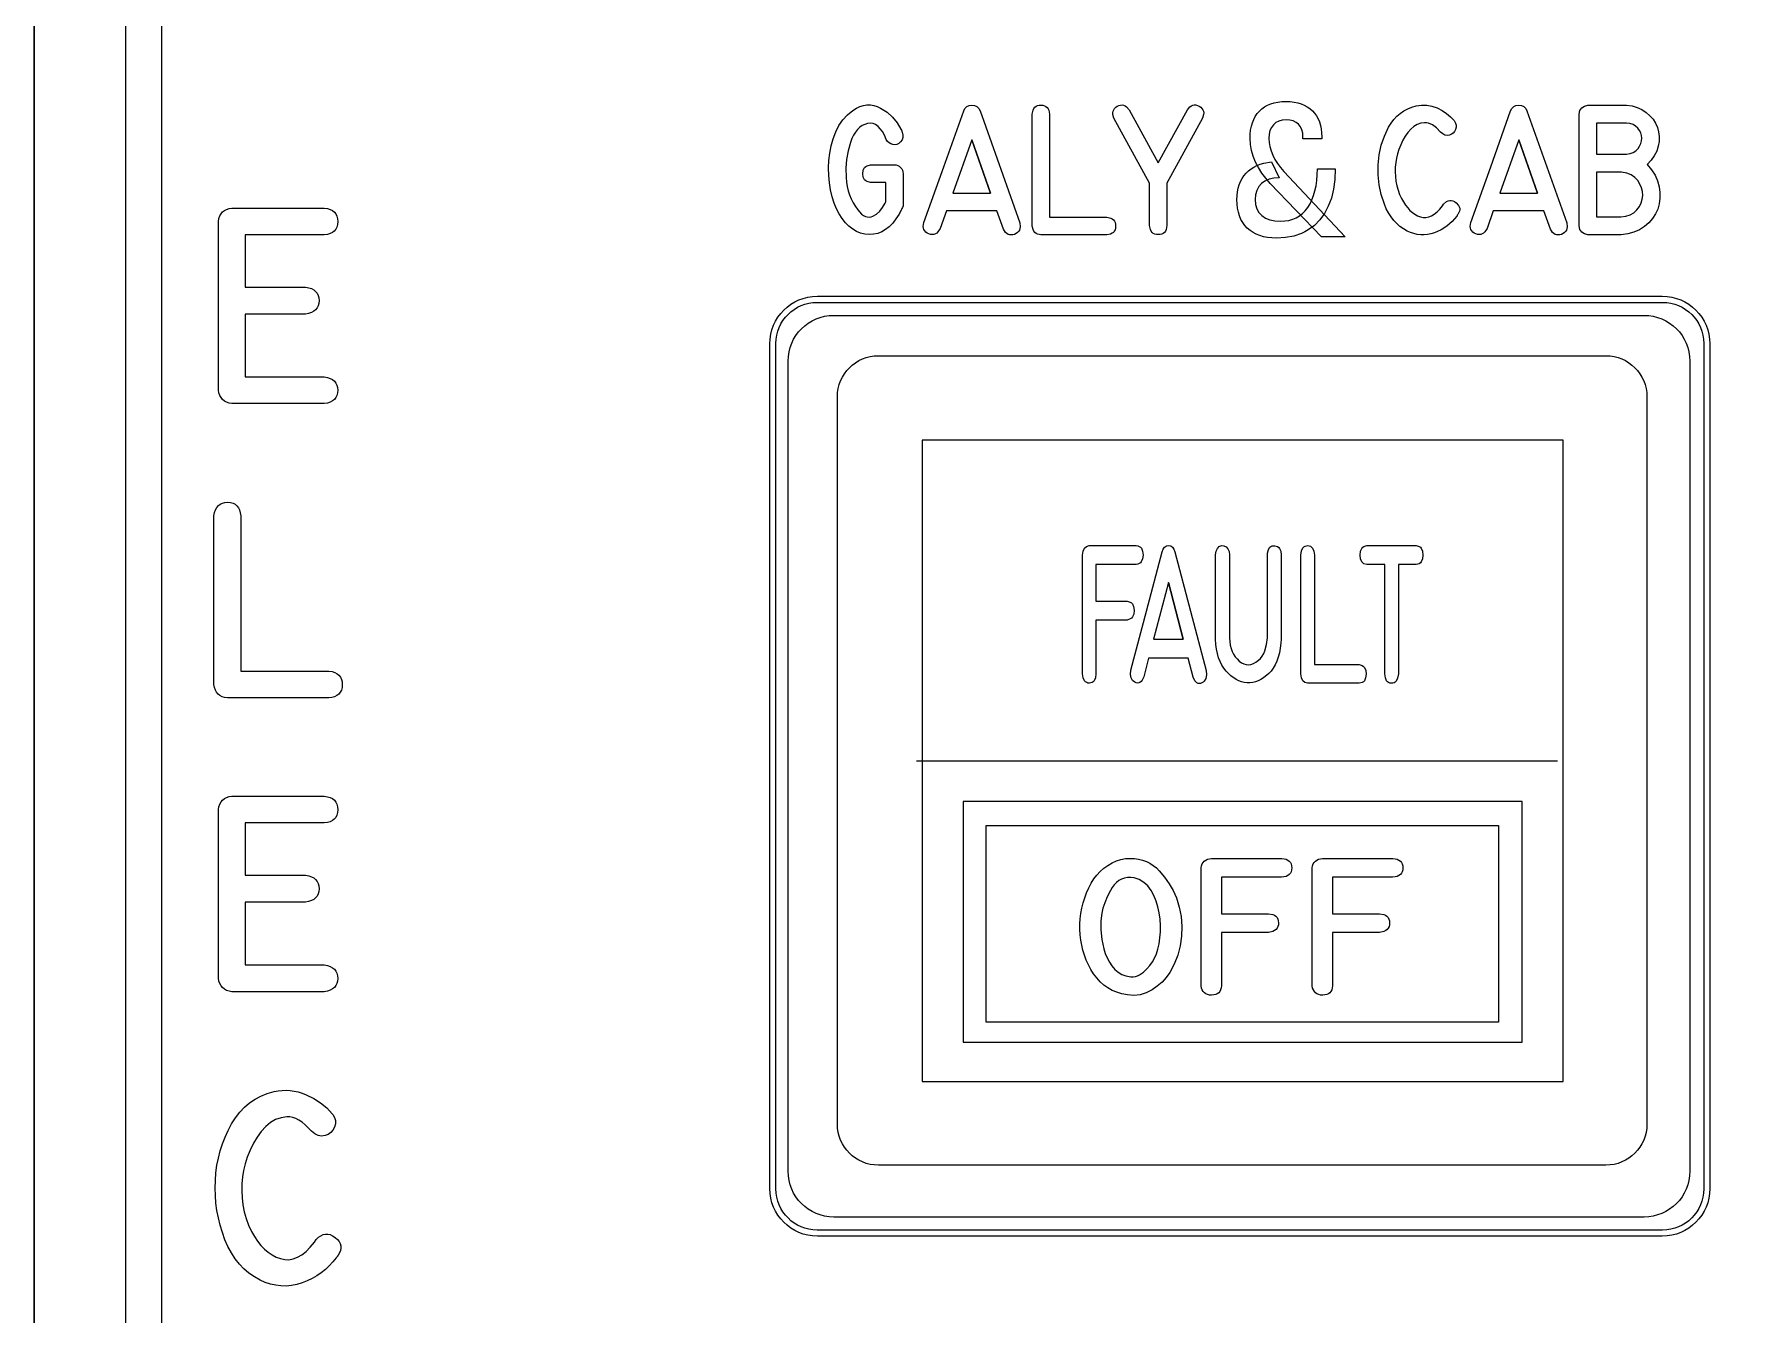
# Model space of a CAD drawing. Extents: x 361 to 684, y 82 to 686.
# Drawn here: x 361.5 to 403.97, y 371.18 to 403.15 of the extents above; entities that cross this region are included whole.
import ezdxf

# ---------------------------------------------------------------- set-up
doc = ezdxf.new("R2010")
doc.units = 0
for name, color, linetype in [('_BACKPANEL', 5, 'CONTINUOUS'), ('_ENGRAVING', 105, 'CONTINUOUS'), ('_LABELS', 30, 'CONTINUOUS'), ('_TOPLAYER', 1, 'CONTINUOUS')]:
    doc.layers.add(name, color=color, linetype=linetype)

msp = doc.modelspace()

# ---------------------------------------------------------------- linework, layer by layer
at = {"layer": '_BACKPANEL'}
for points in [[(683.839, 436.825), (683.839, 431.985), (683.839, 422.306), (683.839, 412.626), (683.839, 340.03), (683.839, 330.35), (361.5, 330.35), (361.5, 340.03), (361.5, 412.626), (361.5, 422.306), (361.5, 431.985), (361.5, 436.825)], [(381.041, 396.45), (402.137, 396.45), (402.242, 396.445), (402.344, 396.43), (402.443, 396.404), (402.537, 396.37), (402.627, 396.327), (402.712, 396.275), (402.791, 396.216), (402.864, 396.15), (402.93, 396.077), (402.989, 395.998), (403.04, 395.913), (403.083, 395.824), (403.118, 395.729), (403.143, 395.631), (403.158, 395.528), (403.164, 395.423), (403.164, 374.328), (403.158, 374.223), (403.143, 374.12), (403.118, 374.022), (403.083, 373.927), (403.04, 373.837), (402.989, 373.753), (402.93, 373.674), (402.864, 373.601), (402.791, 373.534), (402.712, 373.475), (402.627, 373.424), (402.537, 373.381), (402.443, 373.346), (402.344, 373.321), (402.242, 373.306), (402.137, 373.3), (381.041, 373.3), (380.936, 373.306), (380.833, 373.321), (380.735, 373.346), (380.64, 373.381), (380.551, 373.424), (380.466, 373.475), (380.387, 373.534), (380.314, 373.601), (380.248, 373.674), (380.189, 373.753), (380.137, 373.837), (380.094, 373.927), (380.06, 374.022), (380.035, 374.12), (380.019, 374.223), (380.014, 374.328), (380.014, 395.423), (380.019, 395.528), (380.035, 395.631), (380.06, 395.729), (380.094, 395.824), (380.137, 395.913), (380.189, 395.998), (380.248, 396.077), (380.314, 396.15), (380.387, 396.216), (380.466, 396.275), (380.551, 396.327), (380.64, 396.37), (380.735, 396.404), (380.833, 396.43), (380.936, 396.445)]]:
    msp.add_lwpolyline(points, close=True, dxfattribs=at)
at = {"layer": '_ENGRAVING'}
msp.add_lwpolyline([(364.687, 351.671), (364.687, 415.528), (364.687, 415.529), (364.677, 415.594), (364.651, 415.654), (364.61, 415.708), (364.555, 415.756), (364.489, 415.795), (364.412, 415.825), (364.328, 415.843), (364.237, 415.85), (364.236, 415.85), (364.146, 415.844), (364.061, 415.825), (363.985, 415.795), (363.918, 415.756), (363.863, 415.709), (363.822, 415.654), (363.795, 415.594), (363.786, 415.529), (363.786, 415.528), (363.786, 351.671)], dxfattribs=at)
for points in [[(382.383, 399.44), (382.369, 399.442), (382.287, 399.465), (382.254, 399.484), (382.227, 399.509), (382.207, 399.539), (382.192, 399.574), (382.18, 399.661), (382.192, 399.749), (382.207, 399.784), (382.227, 399.814), (382.254, 399.839), (382.287, 399.858), (382.369, 399.881), (382.383, 399.884), (382.397, 399.884), (382.969, 399.884), (383.012, 399.88), (383.052, 399.868), (383.089, 399.847), (383.123, 399.819), (383.151, 399.784), (383.171, 399.747), (383.183, 399.706), (383.187, 399.661), (383.187, 398.861), (383.169, 398.82), (383.158, 398.794), (383.147, 398.771), (383.135, 398.747), (383.122, 398.723), (383.111, 398.699), (383.099, 398.676), (383.085, 398.652), (383.008, 398.53), (382.926, 398.425), (382.839, 398.336), (382.748, 398.264), (382.652, 398.209), (382.552, 398.17), (382.448, 398.148), (382.338, 398.143), (382.229, 398.153), (382.124, 398.179), (382.024, 398.221), (381.928, 398.277), (381.836, 398.349), (381.749, 398.436), (381.666, 398.539), (381.588, 398.657), (381.521, 398.784), (381.463, 398.926), (381.414, 399.083), (381.375, 399.255), (381.346, 399.435), (381.329, 399.618), (381.325, 399.803), (381.333, 399.989), (381.354, 400.175), (381.389, 400.355), (381.439, 400.532), (381.504, 400.703), (381.584, 400.864), (381.683, 401.007), (381.799, 401.133), (381.932, 401.241), (382.021, 401.296), (382.109, 401.337), (382.197, 401.365), (382.284, 401.379), (382.371, 401.379), (382.456, 401.366), (382.542, 401.339), (382.626, 401.299), (382.785, 401.195), (382.922, 401.072), (383.037, 400.93), (383.132, 400.769), (383.144, 400.744), (383.153, 400.721), (383.166, 400.698), (383.183, 400.626), (383.182, 400.561), (383.163, 400.504), (383.125, 400.453), (383.079, 400.415), (383.032, 400.391), (382.982, 400.381), (382.93, 400.386), (382.88, 400.402), (382.837, 400.429), (382.799, 400.466), (382.767, 400.513), (382.721, 400.619), (382.67, 400.71), (382.617, 400.784), (382.56, 400.842), (382.5, 400.884), (382.437, 400.909), (382.37, 400.919), (382.3, 400.913), (382.231, 400.892), (382.166, 400.861), (382.106, 400.818), (382.05, 400.764), (381.999, 400.699), (381.952, 400.622), (381.91, 400.535), (381.872, 400.435), (381.813, 400.229), (381.775, 400.016), (381.758, 399.795), (381.762, 399.566), (381.773, 399.451), (381.792, 399.341), (381.818, 399.234), (381.851, 399.131), (381.892, 399.031), (381.94, 398.935), (381.996, 398.843), (382.059, 398.755), (382.152, 398.654), (382.199, 398.62), (382.245, 398.595), (382.292, 398.581), (382.339, 398.577), (382.387, 398.583), (382.434, 398.6), (382.525, 398.653), (382.605, 398.724), (382.675, 398.815), (382.735, 398.924), (382.752, 398.959), (382.752, 399.44)], [(383.703, 398.442), (384.2, 399.834), (384.698, 401.227), (384.73, 401.29), (384.774, 401.335), (384.831, 401.363), (384.901, 401.372), (384.971, 401.364), (385.028, 401.337), (385.073, 401.291), (385.106, 401.227), (386.099, 398.434), (386.108, 398.333), (386.102, 398.289), (386.089, 398.251), (386.069, 398.217), (386.041, 398.189), (386.007, 398.165), (385.966, 398.147), (385.922, 398.135), (385.881, 398.131), (385.842, 398.135), (385.806, 398.147), (385.773, 398.168), (385.742, 398.197), (385.688, 398.279), (385.529, 398.731), (384.266, 398.731), (384.111, 398.29), (384.056, 398.208), (384.025, 398.179), (383.991, 398.158), (383.954, 398.146), (383.915, 398.142), (383.873, 398.147), (383.829, 398.16), (383.787, 398.179), (383.752, 398.203), (383.725, 398.232), (383.706, 398.265), (383.694, 398.302), (383.69, 398.344)], [(386.624, 398.136), (386.539, 398.154), (386.504, 398.172), (386.474, 398.197), (386.449, 398.227), (386.429, 398.264), (386.404, 398.355), (386.404, 401.148), (386.43, 401.247), (386.451, 401.286), (386.477, 401.318), (386.508, 401.342), (386.543, 401.359), (386.584, 401.369), (386.63, 401.371), (386.676, 401.367), (386.716, 401.356), (386.751, 401.338), (386.78, 401.314), (386.803, 401.282), (386.821, 401.244), (386.841, 401.148), (386.841, 398.576), (388.271, 398.578), (388.367, 398.554), (388.405, 398.534), (388.436, 398.509), (388.459, 398.477), (388.476, 398.441), (388.486, 398.399), (388.489, 398.351), (388.485, 398.304), (388.474, 398.262), (388.457, 398.226), (388.433, 398.197), (388.402, 398.173), (388.365, 398.154), (388.27, 398.136)], [(390.281, 401.257), (390.344, 401.332), (390.379, 401.356), (390.414, 401.371), (390.452, 401.378), (390.49, 401.376), (390.531, 401.365), (390.573, 401.345), (390.612, 401.32), (390.643, 401.29), (390.665, 401.258), (390.68, 401.222), (390.687, 401.182), (390.686, 401.14), (390.66, 401.044), (389.769, 399.421), (389.769, 398.365), (389.751, 398.266), (389.733, 398.228), (389.708, 398.196), (389.678, 398.172), (389.643, 398.154), (389.601, 398.144), (389.553, 398.14), (389.506, 398.144), (389.464, 398.154), (389.428, 398.172), (389.398, 398.196), (389.374, 398.228), (389.356, 398.266), (389.337, 398.365), (389.337, 399.421), (388.448, 401.044), (388.422, 401.139), (388.421, 401.181), (388.428, 401.22), (388.442, 401.256), (388.464, 401.288), (388.494, 401.317), (388.531, 401.343), (388.572, 401.363), (388.612, 401.373), (388.651, 401.376), (388.688, 401.369), (388.725, 401.354), (388.76, 401.33), (388.827, 401.257), (389.554, 399.933)], [(393.625, 398.088), (392.349, 399.418), (392.237, 399.545), (392.138, 399.676), (392.051, 399.811), (391.978, 399.951), (391.919, 400.095), (391.877, 400.241), (391.851, 400.39), (391.843, 400.542), (391.847, 400.648), (391.858, 400.749), (391.876, 400.843), (391.902, 400.932), (391.935, 401.013), (391.975, 401.089), (392.023, 401.159), (392.078, 401.222), (392.14, 401.278), (392.207, 401.327), (392.281, 401.368), (392.361, 401.402), (392.447, 401.429), (392.539, 401.447), (392.637, 401.459), (392.741, 401.462), (392.844, 401.459), (392.942, 401.448), (393.033, 401.43), (393.119, 401.405), (393.198, 401.372), (393.271, 401.332), (393.339, 401.285), (393.4, 401.231), (393.455, 401.17), (393.503, 401.103), (393.543, 401.031), (393.576, 400.952), (393.601, 400.867), (393.619, 400.776), (393.63, 400.679), (393.634, 400.576), (393.634, 400.53), (393.164, 400.53), (393.164, 400.576), (393.157, 400.673), (393.137, 400.758), (393.102, 400.831), (393.054, 400.893), (392.993, 400.942), (392.92, 400.976), (392.836, 400.997), (392.741, 401.004), (392.645, 400.997), (392.561, 400.974), (392.487, 400.936), (392.425, 400.883), (392.376, 400.817), (392.341, 400.738), (392.32, 400.646), (392.313, 400.542), (392.319, 400.439), (392.337, 400.336), (392.368, 400.23), (392.41, 400.123), (392.465, 400.016), (392.529, 399.913), (392.604, 399.812), (392.69, 399.715), (394.221, 398.088)], [(397.03, 398.643), (397.016, 398.622), (397.009, 398.611), (397.002, 398.602), (396.888, 398.466), (396.757, 398.351), (396.609, 398.258), (396.445, 398.185), (396.359, 398.159), (396.274, 398.142), (396.188, 398.134), (396.103, 398.135), (396.018, 398.145), (395.934, 398.164), (395.85, 398.193), (395.766, 398.23), (395.672, 398.284), (395.584, 398.346), (395.503, 398.417), (395.429, 398.496), (395.361, 398.585), (395.299, 398.681), (395.244, 398.786), (395.195, 398.9), (395.117, 399.139), (395.065, 399.382), (395.039, 399.629), (395.038, 399.882), (395.064, 400.131), (395.117, 400.371), (395.196, 400.599), (395.302, 400.818), (395.365, 400.919), (395.434, 401.011), (395.51, 401.093), (395.593, 401.164), (395.683, 401.226), (395.779, 401.278), (395.882, 401.32), (395.992, 401.352), (396.122, 401.372), (396.252, 401.37), (396.382, 401.346), (396.511, 401.3), (396.635, 401.238), (396.747, 401.165), (396.847, 401.08), (396.936, 400.984), (396.943, 400.973), (396.972, 400.924), (396.986, 400.873), (396.987, 400.82), (396.973, 400.765), (396.948, 400.714), (396.914, 400.673), (396.871, 400.643), (396.819, 400.623), (396.761, 400.616), (396.705, 400.626), (396.651, 400.652), (396.599, 400.696), (396.497, 400.803), (396.396, 400.879), (396.297, 400.922), (396.248, 400.931), (396.2, 400.933), (396.106, 400.919), (396.018, 400.888), (395.934, 400.839), (395.856, 400.772), (395.783, 400.691), (395.717, 400.599), (395.657, 400.496), (395.603, 400.383), (395.558, 400.267), (395.522, 400.154), (395.496, 400.045), (395.479, 399.939), (395.469, 399.824), (395.467, 399.708), (395.472, 399.592), (395.485, 399.476), (395.506, 399.361), (395.536, 399.25), (395.576, 399.142), (395.625, 399.038), (395.724, 398.874), (395.778, 398.805), (395.835, 398.745), (395.895, 398.693), (395.958, 398.649), (396.024, 398.613), (396.094, 398.587), (396.164, 398.571), (396.234, 398.57), (396.304, 398.583), (396.373, 398.61), (396.442, 398.652), (396.51, 398.708), (396.578, 398.778), (396.646, 398.862), (396.675, 398.903), (396.749, 398.967), (396.787, 398.985), (396.825, 398.994), (396.864, 398.994), (396.903, 398.984), (396.943, 398.965), (396.983, 398.937), (397.047, 398.87), (397.065, 398.835), (397.076, 398.798), (397.077, 398.761), (397.07, 398.723)], [(397.352, 398.442), (397.849, 399.834), (398.347, 401.227), (398.379, 401.29), (398.423, 401.335), (398.48, 401.363), (398.55, 401.372), (398.619, 401.364), (398.677, 401.337), (398.722, 401.291), (398.754, 401.227), (399.747, 398.434), (399.757, 398.333), (399.75, 398.289), (399.737, 398.251), (399.717, 398.217), (399.69, 398.189), (399.656, 398.165), (399.614, 398.147), (399.571, 398.135), (399.529, 398.131), (399.491, 398.135), (399.455, 398.147), (399.422, 398.168), (399.391, 398.197), (399.337, 398.279), (399.177, 398.731), (397.914, 398.731), (397.759, 398.29), (397.705, 398.208), (397.673, 398.179), (397.639, 398.158), (397.603, 398.146), (397.564, 398.142), (397.522, 398.147), (397.477, 398.16), (397.436, 398.179), (397.401, 398.203), (397.374, 398.232), (397.355, 398.265), (397.343, 398.302), (397.338, 398.344)], [(401.235, 401.372), (401.376, 401.351), (401.506, 401.314), (401.624, 401.261), (401.73, 401.191), (401.823, 401.108), (401.9, 401.018), (401.962, 400.92), (402.008, 400.814), (402.038, 400.702), (402.052, 400.586), (402.049, 400.467), (402.029, 400.345), (401.991, 400.223), (401.932, 400.106), (401.854, 399.994), (401.756, 399.887), (401.864, 399.757), (401.949, 399.621), (402.012, 399.48), (402.053, 399.334), (402.073, 399.188), (402.073, 399.047), (402.055, 398.911), (402.017, 398.779), (401.96, 398.655), (401.886, 398.541), (401.795, 398.436), (401.686, 398.341), (401.561, 398.261), (401.422, 398.2), (401.269, 398.159), (401.102, 398.137), (401.097, 398.137), (400.273, 398.137), (400.187, 398.161), (400.122, 398.205), (400.077, 398.271), (400.053, 398.357), (400.053, 401.148), (400.076, 401.235), (400.121, 401.302), (400.186, 401.348), (400.273, 401.372)], [(401.235, 400.924), (400.491, 400.924), (400.491, 400.145), (401.24, 400.145), (401.329, 400.161), (401.407, 400.19), (401.472, 400.232), (401.525, 400.286), (401.566, 400.348), (401.595, 400.411), (401.612, 400.477), (401.617, 400.545), (401.61, 400.613), (401.591, 400.678), (401.561, 400.739), (401.518, 400.798), (401.465, 400.849), (401.4, 400.887), (401.323, 400.912)], [(385.371, 399.175), (384.9, 400.502), (384.425, 399.175)], [(384.9, 400.502), (385.371, 399.175)], [(399.019, 399.175), (398.548, 400.502), (398.074, 399.175)], [(398.548, 400.502), (399.019, 399.175)], [(392.573, 399.559), (392.438, 399.55), (392.319, 399.523), (392.216, 399.478), (392.13, 399.416), (392.061, 399.337), (392.011, 399.244), (391.982, 399.136), (391.972, 399.013), (391.982, 398.892), (392.014, 398.786), (392.066, 398.694), (392.139, 398.616), (392.231, 398.554), (392.34, 398.51), (392.466, 398.483), (392.61, 398.474), (392.715, 398.48), (392.815, 398.496), (392.908, 398.523), (392.996, 398.56), (393.077, 398.608), (393.152, 398.667), (393.221, 398.737), (393.284, 398.817), (393.34, 398.908), (393.389, 399.006), (393.43, 399.114), (393.464, 399.231), (393.49, 399.356), (393.509, 399.49), (393.52, 399.633), (393.523, 399.784), (393.97, 399.784), (393.959, 399.519), (393.927, 399.275), (393.873, 399.051), (393.797, 398.847), (393.701, 398.665), (393.586, 398.506), (393.452, 398.37), (393.298, 398.257), (393.214, 398.209), (393.126, 398.168), (392.936, 398.104), (392.73, 398.066), (392.506, 398.053), (392.391, 398.057), (392.283, 398.069), (392.182, 398.088), (392.087, 398.116), (391.999, 398.151), (391.918, 398.194), (391.843, 398.245), (391.775, 398.304), (391.714, 398.37), (391.662, 398.442), (391.617, 398.521), (391.581, 398.607), (391.553, 398.699), (391.532, 398.797), (391.52, 398.902), (391.516, 399.013), (391.53, 399.209), (391.548, 399.299), (391.573, 399.384), (391.605, 399.463), (391.644, 399.538), (391.69, 399.607), (391.743, 399.671), (391.802, 399.73), (391.868, 399.782), (391.939, 399.827), (392.015, 399.865), (392.098, 399.898), (392.186, 399.923), (392.379, 399.955)], [(401.097, 398.584), (401.221, 398.599), (401.329, 398.633), (401.422, 398.686), (401.498, 398.758), (401.559, 398.841), (401.603, 398.93), (401.631, 399.022), (401.642, 399.119), (401.636, 399.216), (401.613, 399.311), (401.573, 399.402), (401.517, 399.491), (401.443, 399.569), (401.351, 399.63), (401.242, 399.674), (401.116, 399.701), (400.491, 399.701), (400.491, 398.584)], [(368.743, 398.135), (366.768, 398.135), (366.768, 396.832), (368.274, 396.832), (368.353, 396.816), (368.421, 396.792), (368.479, 396.761), (368.527, 396.722), (368.564, 396.676), (368.59, 396.623), (368.606, 396.561), (368.611, 396.493), (368.605, 396.424), (368.589, 396.363), (368.563, 396.31), (368.526, 396.264), (368.478, 396.226), (368.421, 396.195), (368.352, 396.172), (368.274, 396.156), (366.768, 396.156), (366.768, 394.591), (368.743, 394.591), (368.821, 394.575), (368.89, 394.551), (368.947, 394.521), (368.995, 394.482), (369.031, 394.437), (369.058, 394.384), (369.073, 394.323), (369.079, 394.255), (369.073, 394.188), (369.058, 394.127), (369.031, 394.075), (368.995, 394.029), (368.947, 393.991), (368.89, 393.961), (368.821, 393.938), (368.743, 393.922), (366.437, 393.922), (366.367, 393.936), (366.305, 393.957), (366.25, 393.987), (366.204, 394.026), (366.166, 394.072), (366.136, 394.127), (366.113, 394.189), (366.099, 394.26), (366.099, 398.466), (366.114, 398.54), (366.137, 398.605), (366.168, 398.66), (366.206, 398.707), (366.252, 398.744), (366.306, 398.771), (366.368, 398.79), (366.437, 398.799), (368.743, 398.799), (368.821, 398.788), (368.89, 398.769), (368.947, 398.74), (368.994, 398.703), (369.031, 398.656), (369.057, 398.601), (369.072, 398.538), (369.077, 398.465), (369.072, 398.392), (369.056, 398.329), (369.03, 398.274), (368.993, 398.228), (368.946, 398.191), (368.889, 398.164), (368.821, 398.145)], [(381.051, 396.604), (402.127, 396.604), (402.249, 396.598), (402.367, 396.58), (402.481, 396.55), (402.591, 396.51), (402.695, 396.46), (402.793, 396.401), (402.885, 396.333), (402.969, 396.256), (403.046, 396.171), (403.114, 396.08), (403.174, 395.982), (403.224, 395.877), (403.264, 395.768), (403.293, 395.654), (403.311, 395.535), (403.317, 395.413), (403.317, 374.338), (403.311, 374.216), (403.293, 374.097), (403.264, 373.983), (403.224, 373.873), (403.174, 373.769), (403.114, 373.671), (403.046, 373.58), (402.969, 373.495), (402.885, 373.418), (402.793, 373.35), (402.695, 373.29), (402.591, 373.24), (402.481, 373.2), (402.367, 373.171), (402.249, 373.153), (402.127, 373.147), (381.051, 373.147), (380.929, 373.153), (380.811, 373.171), (380.696, 373.2), (380.587, 373.24), (380.483, 373.29), (380.385, 373.35), (380.293, 373.418), (380.208, 373.495), (380.132, 373.58), (380.063, 373.671), (380.004, 373.769), (379.954, 373.873), (379.914, 373.983), (379.885, 374.097), (379.867, 374.216), (379.86, 374.338), (379.86, 395.413), (379.867, 395.535), (379.885, 395.654), (379.914, 395.768), (379.954, 395.877), (380.004, 395.982), (380.063, 396.08), (380.132, 396.171), (380.208, 396.256), (380.293, 396.333), (380.385, 396.401), (380.483, 396.46), (380.587, 396.51), (380.696, 396.55), (380.811, 396.58), (380.929, 396.598)], [(381.459, 396.125), (401.675, 396.125), (401.792, 396.12), (401.906, 396.102), (402.015, 396.074), (402.12, 396.036), (402.22, 395.988), (402.314, 395.931), (402.402, 395.865), (402.483, 395.792), (402.557, 395.711), (402.623, 395.623), (402.68, 395.529), (402.728, 395.429), (402.766, 395.324), (402.794, 395.214), (402.811, 395.1), (402.817, 394.983), (402.817, 374.767), (402.811, 374.65), (402.794, 374.537), (402.766, 374.427), (402.728, 374.322), (402.68, 374.222), (402.623, 374.128), (402.557, 374.04), (402.483, 373.959), (402.402, 373.886), (402.314, 373.82), (402.22, 373.763), (402.12, 373.715), (402.015, 373.677), (401.906, 373.649), (401.792, 373.631), (401.675, 373.625), (381.459, 373.625), (381.342, 373.631), (381.228, 373.649), (381.119, 373.677), (381.014, 373.715), (380.914, 373.763), (380.82, 373.82), (380.732, 373.886), (380.651, 373.959), (380.577, 374.04), (380.512, 374.128), (380.455, 374.222), (380.407, 374.322), (380.368, 374.427), (380.34, 374.537), (380.323, 374.65), (380.317, 374.767), (380.317, 394.983), (380.323, 395.1), (380.34, 395.214), (380.368, 395.324), (380.407, 395.429), (380.455, 395.529), (380.512, 395.623), (380.577, 395.711), (380.651, 395.792), (380.732, 395.865), (380.82, 395.931), (380.914, 395.988), (381.014, 396.036), (381.119, 396.074), (381.228, 396.102), (381.342, 396.12)], [(366.325, 386.582), (366.255, 386.591), (366.194, 386.61), (366.14, 386.638), (366.094, 386.674), (366.055, 386.72), (366.025, 386.775), (366.002, 386.84), (365.987, 386.913), (365.987, 391.124), (366.003, 391.204), (366.027, 391.273), (366.059, 391.332), (366.099, 391.379), (366.146, 391.416), (366.201, 391.442), (366.264, 391.457), (366.334, 391.461), (366.405, 391.454), (366.466, 391.437), (366.519, 391.41), (366.564, 391.373), (366.6, 391.326), (366.628, 391.269), (366.647, 391.201), (366.658, 391.124), (366.658, 387.247), (368.856, 387.249), (368.936, 387.235), (369.004, 387.213), (369.062, 387.183), (369.109, 387.144), (369.146, 387.098), (369.171, 387.042), (369.187, 386.979), (369.191, 386.907), (369.185, 386.836), (369.169, 386.773), (369.142, 386.719), (369.105, 386.674), (369.058, 386.638), (369, 386.61), (368.932, 386.592), (368.854, 386.582)], [(368.743, 383.46), (366.768, 383.46), (366.768, 382.157), (368.274, 382.157), (368.353, 382.141), (368.421, 382.117), (368.479, 382.086), (368.527, 382.047), (368.564, 382.001), (368.59, 381.947), (368.606, 381.886), (368.611, 381.818), (368.605, 381.749), (368.589, 381.688), (368.563, 381.635), (368.526, 381.589), (368.478, 381.55), (368.421, 381.52), (368.352, 381.496), (368.274, 381.481), (366.768, 381.481), (366.768, 379.916), (368.743, 379.916), (368.821, 379.9), (368.89, 379.876), (368.947, 379.845), (368.995, 379.807), (369.031, 379.761), (369.058, 379.708), (369.073, 379.648), (369.079, 379.58), (369.073, 379.513), (369.058, 379.452), (369.031, 379.399), (368.995, 379.354), (368.947, 379.316), (368.89, 379.286), (368.821, 379.263), (368.743, 379.247), (366.437, 379.247), (366.367, 379.261), (366.305, 379.282), (366.25, 379.312), (366.204, 379.35), (366.166, 379.397), (366.136, 379.451), (366.113, 379.514), (366.099, 379.585), (366.099, 383.791), (366.114, 383.865), (366.137, 383.93), (366.168, 383.985), (366.206, 384.031), (366.252, 384.068), (366.306, 384.096), (366.368, 384.115), (366.437, 384.124), (368.743, 384.124), (368.821, 384.113), (368.89, 384.094), (368.947, 384.065), (368.994, 384.028), (369.031, 383.981), (369.057, 383.926), (369.072, 383.862), (369.077, 383.79), (369.072, 383.717), (369.056, 383.653), (369.03, 383.599), (368.993, 383.553), (368.946, 383.516), (368.889, 383.488), (368.821, 383.47)], [(369.086, 372.671), (369.064, 372.64), (369.052, 372.624), (369.043, 372.61), (368.958, 372.503), (368.867, 372.405), (368.77, 372.315), (368.666, 372.232), (368.556, 372.158), (368.439, 372.091), (368.316, 372.033), (368.187, 371.982), (368.055, 371.942), (367.923, 371.916), (367.792, 371.904), (367.661, 371.905), (367.53, 371.921), (367.401, 371.95), (367.271, 371.993), (367.142, 372.05), (366.998, 372.131), (366.863, 372.225), (366.739, 372.331), (366.624, 372.451), (366.519, 372.584), (366.425, 372.729), (366.34, 372.888), (366.265, 373.06), (366.2, 373.239), (366.145, 373.419), (366.1, 373.602), (366.065, 373.786), (366.04, 373.972), (366.025, 374.159), (366.019, 374.349), (366.024, 374.54), (366.039, 374.73), (366.064, 374.916), (366.1, 375.098), (366.145, 375.277), (366.201, 375.451), (366.267, 375.621), (366.343, 375.788), (366.429, 375.951), (366.526, 376.104), (366.633, 376.242), (366.75, 376.365), (366.877, 376.474), (367.015, 376.567), (367.163, 376.645), (367.321, 376.708), (367.49, 376.756), (367.59, 376.775), (367.69, 376.786), (367.79, 376.788), (367.89, 376.783), (367.989, 376.769), (368.089, 376.747), (368.189, 376.717), (368.288, 376.678), (368.478, 376.585), (368.65, 376.474), (368.804, 376.346), (368.941, 376.201), (368.952, 376.184), (368.996, 376.111), (369.019, 376.034), (369.019, 375.954), (368.998, 375.871), (368.959, 375.794), (368.907, 375.733), (368.841, 375.687), (368.762, 375.658), (368.672, 375.647), (368.586, 375.661), (368.503, 375.702), (368.424, 375.767), (368.344, 375.854), (368.266, 375.929), (368.188, 375.992), (368.111, 376.043), (368.034, 376.081), (367.958, 376.108), (367.883, 376.122), (367.809, 376.125), (367.666, 376.104), (367.529, 376.057), (367.401, 375.983), (367.281, 375.882), (367.169, 375.759), (367.067, 375.621), (366.975, 375.466), (366.892, 375.296), (366.822, 375.12), (366.767, 374.95), (366.727, 374.785), (366.702, 374.627), (366.686, 374.453), (366.683, 374.278), (366.69, 374.103), (366.71, 373.928), (366.743, 373.755), (366.79, 373.587), (366.851, 373.424), (366.926, 373.267), (367, 373.137), (367.078, 373.021), (367.161, 372.917), (367.249, 372.825), (367.341, 372.747), (367.438, 372.681), (367.54, 372.627), (367.646, 372.587), (367.755, 372.563), (367.862, 372.561), (367.969, 372.581), (368.076, 372.622), (368.182, 372.685), (368.287, 372.769), (368.391, 372.875), (368.495, 373.002), (368.54, 373.064), (368.597, 373.119), (368.654, 373.16), (368.712, 373.188), (368.771, 373.201), (368.83, 373.2), (368.89, 373.186), (368.951, 373.158), (369.013, 373.116), (369.069, 373.066), (369.111, 373.014), (369.14, 372.961), (369.156, 372.906), (369.158, 372.85), (369.147, 372.792), (369.123, 372.733)]]:
    msp.add_lwpolyline(points, close=True, dxfattribs=at)
at = {"layer": '_LABELS'}
for points in [[(399.659, 377.008), (399.659, 393.01), (383.659, 393.01), (383.659, 377.008)], [(387.659, 387.183), (387.659, 390.143), (387.677, 390.241), (387.712, 390.313), (387.764, 390.36), (387.831, 390.381), (389.004, 390.381), (389.044, 390.373), (389.078, 390.359), (389.107, 390.339), (389.131, 390.312), (389.162, 390.24), (389.173, 390.143), (389.162, 390.047), (389.13, 389.975), (389.106, 389.949), (389.077, 389.93), (389.042, 389.916), (389.002, 389.909), (387.999, 389.909), (387.999, 388.992), (388.781, 388.992), (388.855, 388.971), (388.883, 388.952), (388.907, 388.926), (388.939, 388.858), (388.951, 388.765), (388.941, 388.671), (388.91, 388.599), (388.886, 388.571), (388.856, 388.549), (388.781, 388.52), (387.999, 388.52), (387.999, 387.183), (387.984, 387.081), (387.952, 387.008), (387.929, 386.982), (387.902, 386.964), (387.871, 386.952), (387.835, 386.948), (387.799, 386.951), (387.767, 386.961), (387.739, 386.979), (387.715, 387.005), (387.679, 387.079)], [(388.872, 387.268), (389.261, 388.747), (389.65, 390.227), (389.675, 390.293), (389.71, 390.341), (389.755, 390.371), (389.809, 390.381), (389.864, 390.372), (389.909, 390.343), (389.944, 390.295), (389.969, 390.227), (390.746, 387.26), (390.753, 387.152), (390.738, 387.065), (390.701, 386.999), (390.674, 386.974), (390.642, 386.954), (390.608, 386.942), (390.576, 386.937), (390.546, 386.942), (390.517, 386.955), (390.467, 387.008), (390.425, 387.095), (390.3, 387.575), (389.312, 387.575), (389.191, 387.107), (389.148, 387.019), (389.123, 386.988), (389.097, 386.967), (389.068, 386.954), (389.038, 386.95), (389.005, 386.955), (388.97, 386.969), (388.91, 387.015), (388.874, 387.08), (388.861, 387.164)], [(392.619, 388.077), (392.619, 388.043), (392.615, 387.943), (392.599, 387.819), (392.576, 387.703), (392.548, 387.596), (392.513, 387.497), (392.472, 387.406), (392.424, 387.324), (392.37, 387.25), (392.31, 387.185), (392.181, 387.079), (392.115, 387.039), (392.048, 387.006), (391.98, 386.982), (391.911, 386.965), (391.841, 386.957), (391.77, 386.957), (391.698, 386.965), (391.629, 386.981), (391.561, 387.005), (391.494, 387.037), (391.366, 387.126), (391.244, 387.246), (391.188, 387.319), (391.138, 387.399), (391.096, 387.487), (391.06, 387.582), (391.031, 387.686), (391.009, 387.797), (390.994, 387.916), (390.985, 388.043), (390.985, 388.077), (390.985, 390.146), (390.998, 390.237), (391.032, 390.311), (391.076, 390.36), (391.129, 390.381), (391.192, 390.376), (391.251, 390.348), (391.293, 390.3), (391.319, 390.233), (391.327, 390.146), (391.327, 388.077), (391.349, 387.896), (391.37, 387.815), (391.397, 387.74), (391.431, 387.671), (391.472, 387.608), (391.519, 387.551), (391.572, 387.5), (391.63, 387.458), (391.688, 387.429), (391.746, 387.412), (391.806, 387.408), (391.866, 387.417), (391.927, 387.437), (391.988, 387.471), (392.051, 387.517), (392.103, 387.566), (392.149, 387.622), (392.186, 387.685), (392.216, 387.755), (392.258, 387.908), (392.279, 388.077), (392.279, 390.146), (392.281, 390.191), (392.303, 390.28), (392.341, 390.341), (392.366, 390.361), (392.395, 390.373), (392.464, 390.378), (392.532, 390.356), (392.559, 390.336), (392.581, 390.31), (392.61, 390.24), (392.619, 390.146)], [(393.28, 386.943), (393.214, 386.962), (393.163, 387.008), (393.128, 387.079), (393.108, 387.176), (393.108, 390.143), (393.129, 390.248), (393.165, 390.323), (393.189, 390.349), (393.217, 390.367), (393.249, 390.377), (393.285, 390.38), (393.321, 390.375), (393.352, 390.364), (393.379, 390.345), (393.402, 390.319), (393.435, 390.245), (393.45, 390.143), (393.45, 387.411), (394.569, 387.412), (394.644, 387.387), (394.674, 387.366), (394.698, 387.339), (394.729, 387.267), (394.739, 387.172), (394.728, 387.077), (394.696, 387.007), (394.672, 386.982), (394.642, 386.963), (394.568, 386.943)], [(395.205, 387.179), (395.205, 389.908), (394.76, 389.908), (394.686, 389.929), (394.657, 389.95), (394.633, 389.976), (394.601, 390.047), (394.591, 390.143), (394.602, 390.24), (394.634, 390.311), (394.657, 390.338), (394.686, 390.359), (394.76, 390.381), (395.991, 390.381), (396.064, 390.359), (396.093, 390.339), (396.116, 390.312), (396.148, 390.24), (396.159, 390.143), (396.148, 390.047), (396.117, 389.975), (396.093, 389.949), (396.064, 389.929), (396.03, 389.915), (395.991, 389.908), (395.547, 389.908), (395.547, 387.179), (395.525, 387.075), (395.488, 387.001), (395.464, 386.976), (395.436, 386.958), (395.404, 386.947), (395.368, 386.944), (395.333, 386.949), (395.301, 386.96), (395.274, 386.979), (395.252, 387.005), (395.22, 387.078)], [(390.176, 388.047), (389.808, 389.456), (389.437, 388.047)], [(389.808, 389.456), (390.176, 388.047)], [(384.685, 383.991), (384.685, 383.849), (384.685, 377.991), (398.632, 377.991), (398.632, 383.991)], [(385.256, 383.393), (398.042, 383.393), (398.042, 378.491), (385.256, 378.491)], [(390.009, 381.592), (390.079, 381.359), (390.124, 381.121), (390.142, 380.879), (390.135, 380.633), (390.101, 380.39), (390.04, 380.158), (389.953, 379.936), (389.839, 379.726), (389.75, 379.603), (389.648, 379.489), (389.53, 379.386), (389.398, 379.292), (389.255, 379.217), (389.104, 379.171), (388.947, 379.154), (388.782, 379.167), (388.648, 379.194), (388.523, 379.233), (388.406, 379.282), (388.297, 379.343), (388.196, 379.414), (388.102, 379.496), (388.017, 379.59), (387.94, 379.694), (387.871, 379.805), (387.81, 379.919), (387.757, 380.037), (387.711, 380.157), (387.673, 380.281), (387.643, 380.408), (387.62, 380.538), (387.606, 380.671), (387.599, 380.805), (387.6, 380.938), (387.608, 381.07), (387.624, 381.202), (387.648, 381.332), (387.679, 381.462), (387.764, 381.719), (387.817, 381.842), (387.879, 381.957), (387.947, 382.063), (388.024, 382.16), (388.107, 382.248), (388.198, 382.328), (388.297, 382.399), (388.403, 382.461), (388.511, 382.511), (388.622, 382.546), (388.735, 382.568), (388.85, 382.575), (388.959, 382.57), (389.063, 382.556), (389.162, 382.531), (389.256, 382.497), (389.344, 382.454), (389.428, 382.401), (389.506, 382.338), (389.579, 382.265), (389.712, 382.107), (389.828, 381.942), (389.927, 381.771)], [(390.622, 379.395), (390.622, 382.338), (390.633, 382.39), (390.65, 382.435), (390.673, 382.474), (390.702, 382.507), (390.738, 382.534), (390.779, 382.554), (390.879, 382.575), (392.634, 382.575), (392.693, 382.567), (392.744, 382.553), (392.788, 382.533), (392.823, 382.507), (392.851, 382.474), (392.87, 382.435), (392.882, 382.39), (392.886, 382.339), (392.882, 382.288), (392.87, 382.243), (392.85, 382.204), (392.822, 382.172), (392.786, 382.146), (392.742, 382.126), (392.69, 382.113), (392.63, 382.106), (391.131, 382.106), (391.131, 381.194), (392.3, 381.194), (392.41, 381.173), (392.453, 381.154), (392.489, 381.129), (392.517, 381.098), (392.537, 381.061), (392.549, 381.017), (392.554, 380.968), (392.551, 380.919), (392.54, 380.875), (392.52, 380.836), (392.493, 380.803), (392.457, 380.775), (392.413, 380.753), (392.3, 380.725), (391.131, 380.725), (391.131, 379.395), (391.123, 379.341), (391.109, 379.294), (391.088, 379.254), (391.061, 379.222), (391.027, 379.196), (390.986, 379.178), (390.939, 379.166), (390.885, 379.162), (390.832, 379.165), (390.784, 379.175), (390.742, 379.193), (390.706, 379.218), (390.676, 379.251), (390.652, 379.292), (390.634, 379.34)], [(393.394, 379.395), (393.394, 382.338), (393.405, 382.39), (393.422, 382.435), (393.445, 382.474), (393.474, 382.507), (393.509, 382.534), (393.551, 382.554), (393.651, 382.575), (395.406, 382.575), (395.465, 382.567), (395.516, 382.553), (395.559, 382.533), (395.595, 382.507), (395.622, 382.474), (395.642, 382.435), (395.654, 382.39), (395.658, 382.339), (395.654, 382.288), (395.642, 382.243), (395.622, 382.204), (395.594, 382.172), (395.558, 382.146), (395.514, 382.126), (395.462, 382.113), (395.402, 382.106), (393.903, 382.106), (393.903, 381.194), (395.072, 381.194), (395.182, 381.173), (395.225, 381.154), (395.261, 381.129), (395.289, 381.098), (395.309, 381.061), (395.321, 381.017), (395.326, 380.968), (395.323, 380.919), (395.312, 380.875), (395.292, 380.836), (395.265, 380.803), (395.229, 380.775), (395.185, 380.753), (395.072, 380.725), (393.903, 380.725), (393.903, 379.395), (393.895, 379.341), (393.881, 379.294), (393.86, 379.254), (393.833, 379.222), (393.799, 379.196), (393.758, 379.178), (393.711, 379.166), (393.657, 379.162), (393.604, 379.165), (393.556, 379.175), (393.514, 379.193), (393.478, 379.218), (393.448, 379.251), (393.424, 379.292), (393.406, 379.34)], [(388.865, 382.101), (388.784, 382.096), (388.708, 382.08), (388.638, 382.055), (388.572, 382.019), (388.511, 381.972), (388.456, 381.915), (388.405, 381.848), (388.36, 381.771), (388.282, 381.612), (388.22, 381.465), (388.174, 381.33), (388.143, 381.207), (388.12, 381.019), (388.118, 380.795), (388.142, 380.554), (388.194, 380.317), (388.232, 380.202), (388.278, 380.093), (388.333, 379.989), (388.395, 379.892), (388.468, 379.805), (388.55, 379.734), (388.644, 379.679), (388.747, 379.64), (388.87, 379.619), (388.928, 379.619), (388.984, 379.627), (389.037, 379.642), (389.089, 379.665), (389.185, 379.733), (389.271, 379.817), (389.347, 379.904), (389.411, 379.994), (389.463, 380.086), (389.508, 380.189), (389.544, 380.308), (389.573, 380.441), (389.595, 380.59), (389.607, 380.746), (389.608, 380.901), (389.599, 381.057), (389.578, 381.213), (389.546, 381.364), (389.502, 381.508), (389.445, 381.645), (389.376, 381.773), (389.293, 381.887), (389.194, 381.977), (389.079, 382.046), (388.948, 382.091)]]:
    msp.add_lwpolyline(points, close=True, dxfattribs=at)
msp.add_lwpolyline([(383.519, 385.009), (399.519, 385.009)], dxfattribs=at)
at = {"layer": '_TOPLAYER'}
msp.add_lwpolyline([(361.5, 415.446), (361.5, 351.73)], dxfattribs=at)
msp.add_lwpolyline([(382.571, 395.119), (400.721, 395.119), (400.826, 395.114), (400.928, 395.098), (401.026, 395.073), (401.121, 395.039), (401.21, 394.996), (401.295, 394.944), (401.374, 394.885), (401.447, 394.819), (401.513, 394.747), (401.572, 394.668), (401.623, 394.583), (401.666, 394.493), (401.7, 394.399), (401.725, 394.301), (401.741, 394.199), (401.746, 394.094), (401.746, 375.944), (401.741, 375.839), (401.725, 375.737), (401.7, 375.639), (401.666, 375.544), (401.623, 375.455), (401.572, 375.37), (401.513, 375.291), (401.447, 375.219), (401.374, 375.153), (401.295, 375.094), (401.21, 375.042), (401.121, 374.999), (401.026, 374.965), (400.928, 374.94), (400.826, 374.924), (400.721, 374.919), (382.571, 374.919), (382.466, 374.924), (382.364, 374.94), (382.266, 374.965), (382.172, 374.999), (382.082, 375.042), (381.997, 375.094), (381.919, 375.153), (381.846, 375.219), (381.78, 375.291), (381.721, 375.37), (381.67, 375.455), (381.626, 375.544), (381.592, 375.639), (381.567, 375.737), (381.551, 375.839), (381.546, 375.944), (381.546, 394.094), (381.551, 394.199), (381.567, 394.301), (381.592, 394.399), (381.626, 394.493), (381.67, 394.583), (381.721, 394.668), (381.78, 394.747), (381.846, 394.819), (381.919, 394.885), (381.997, 394.944), (382.082, 394.996), (382.172, 395.039), (382.266, 395.073), (382.364, 395.098), (382.466, 395.114)], close=True, dxfattribs=at)

doc.saveas('drawing.dxf')
